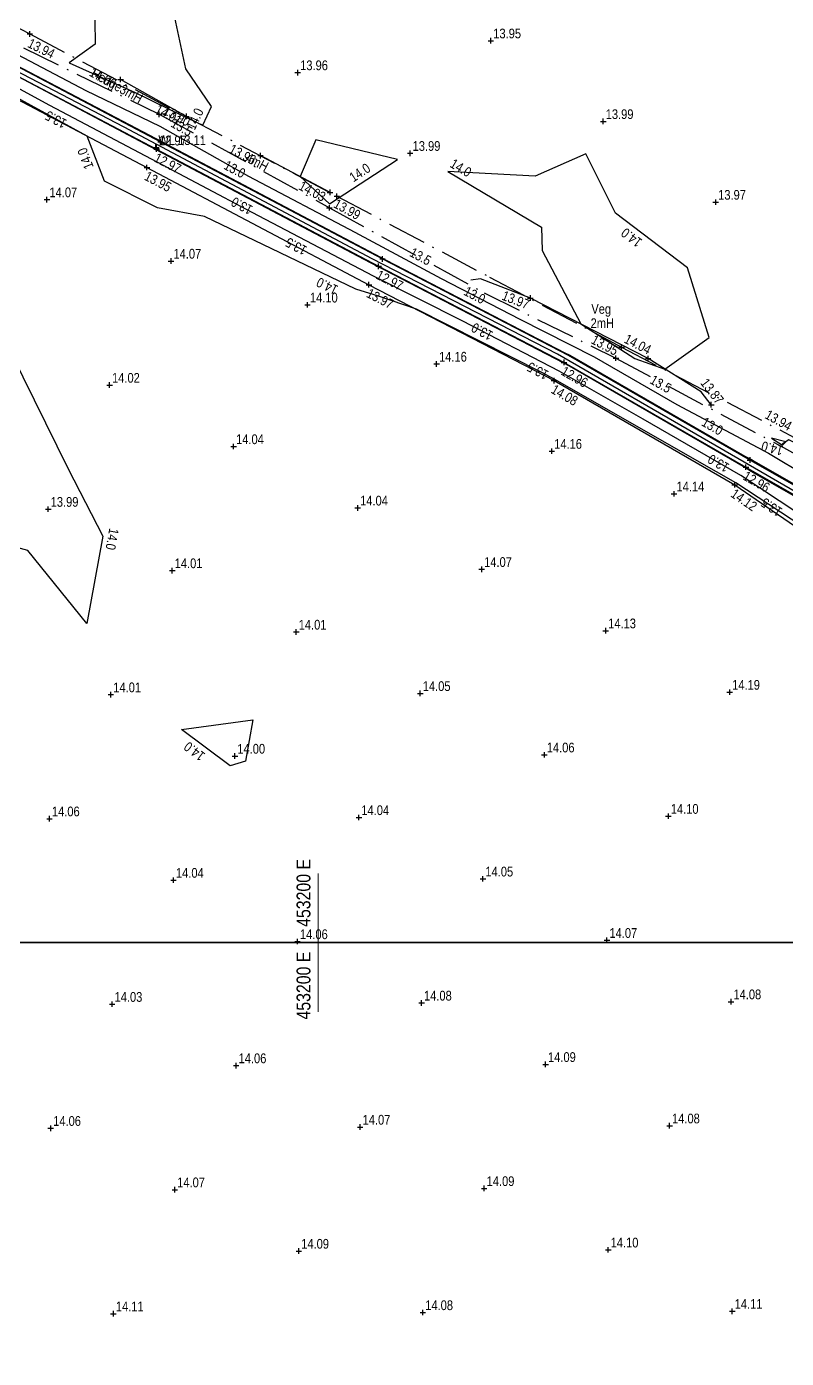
# Model space of a CAD drawing. Extents: x 452260 to 454003, y 451265 to 453203.
# Drawn here: x 453178.9 to 453233.8, y 452282.7 to 452378.9 of the extents above; entities that cross this region are included whole.
import ezdxf
from ezdxf.enums import TextEntityAlignment as Align

# ---------------------------------------------------------------- set-up
doc = ezdxf.new("R2010")
doc.units = 0
doc.header["$LTSCALE"] = 0.7
doc.header["$MEASUREMENT"] = 0
doc.header["$PDMODE"] = 2
doc.header["$PDSIZE"] = 0.2
doc.linetypes.add('Dash-Dot', pattern=[6, 4, -1, 0, -1])
doc.linetypes.add('DASHED', pattern=[5442.857143, 3628.571429, -1814.285714])
for name, color, linetype, lineweight in [('Border', 7, 'Continuous', 25), ('FPS_Bottom of Bank', 7, 'DASHED', 25), ('FPS_Contours-Minor', 184, 'Continuous', 25), ('FPS_Fence', 42, 'Dash-Dot', 25), ('FPS_Grid', 7, 'Continuous', 13), ('FPS_Hedge', 86, 'Continuous', 25), ('FPS_Levels', 7, 'Continuous', 25), ('FPS_Spot Levels', 7, 'Continuous', 25), ('FPS_Text', 7, 'Continuous', 25), ('FPS_Top of Bank', 7, 'DASHED', 25), ('FPS_Vegetation', 3, 'Continuous', 25), ('FPS_Water Levels', 7, 'Continuous', 25)]:
    doc.layers.add(name, color=color, linetype=linetype, lineweight=lineweight)
doc.styles.add('Default', font='ARIALN.TTF')
doc.styles.get("Standard").update_dxf_attribs({"font": 'ARIALN.TTF'})

msp = doc.modelspace()

# ---------------------------------------------------------------- linework, layer by layer
at = {"layer": 'Border'}
for points in [[(453025.886, 452726.867), (453564.511, 452726.867), (453564.511, 452312.76), (453025.886, 452312.76)], [(452893.52, 452312.76), (453432.146, 452312.76), (453432.146, 451898.652), (452893.52, 451898.652)]]:
    msp.add_lwpolyline(points, close=True, dxfattribs=at)
at = {"layer": 'FPS_Bottom of Bank'}
msp.add_polyline3d([(453171.79, 452377.077, 14.146), (453187.625, 452368.753, 13.945), (453203.667, 452360.287, 13.973), (453217.043, 452353.357, 14.078), (453230.094, 452345.838, 14.123), (453240.375, 452338.767, 14.317)], dxfattribs=at)
for p in [(453188.315, 452370.17, 12.967), (453187.625, 452368.753, 13.945), (453203.667, 452360.287, 13.973), (453217.043, 452353.357, 14.078), (453230.094, 452345.838, 14.123)]:
    msp.add_point(p, dxfattribs=at)
at = {"layer": 'FPS_Contours-Minor', "elevation": 14, "flags": 128}
for points in [[(453189.498, 452380.255), (453183.787, 452384.629), (453183.891, 452377.664), (453182.007, 452376.319), (453186.775, 452374.159), (453190.257, 452372.459), (453191.651, 452371.817), (453192.294, 452373.16), (453190.44, 452375.888)], [(453199.829, 452370.759), (453198.686, 452368.1), (453200.819, 452366.125), (453205.726, 452369.333)], [(453216.179, 452362.76), (453218.98, 452357.449), (453222.881, 452354.967), (453225.055, 452354.196), (453228.256, 452356.47), (453226.673, 452361.506), (453221.471, 452365.457), (453219.33, 452369.745), (453215.671, 452368.131), (453209.367, 452368.472), (453216.138, 452364.448)], [(453168.012, 452336.822), (453165.765, 452336.866), (453162.44, 452341.848), (453165.81, 452343.339), (453169.8, 452349.363), (453170.536, 452351.442), (453175.549, 452357.676), (453175.861, 452357.773), (453176.09, 452357.728), (453176.358, 452357.604), (453177.004, 452356.956), (453181.934, 452346.99), (453184.442, 452342.117), (453183.282, 452335.808), (453179.006, 452341.076), (453173.527, 452342.591), (453172.172, 452337.032)], [(453233.554, 452348.706), (453233.783, 452348.936), (453232.76, 452349.197)], [(453195.269, 452328.845), (453194.743, 452325.86), (453193.625, 452325.525), (453190.116, 452328.15)]]:
    msp.add_lwpolyline(points, close=True, dxfattribs=at)
at = {"layer": 'FPS_Contours-Minor', "flags": 128}
for points, elevation in [([(453172.864, 452378.91), (453188.267, 452370.842), (453188.599, 452370.683), (453188.998, 452370.458), (453204.509, 452362.275), (453204.918, 452362.057), (453217.814, 452355.377), (453218.179, 452355.193), (453230.831, 452347.906), (453231.299, 452347.658), (453231.499, 452347.538), (453242.196, 452341.415)], 13), ([(453234.667, 452343.792), (453230.529, 452346.516), (453223.469, 452350.585), (453217.417, 452354.04), (453210.457, 452357.647), (453203.993, 452360.912), (453195.227, 452365.512), (453187.943, 452369.358), (453180.608, 452373.228), (453172.181, 452377.815)], 13.5), ([(453241.861, 452340.744), (453231.171, 452346.868), (453230.879, 452347.061), (453218.152, 452354.396), (453217.74, 452354.631), (453204.761, 452361.358), (453204.338, 452361.571), (453203.765, 452361.872), (453188.3, 452370.036), (453172.725, 452378.255)], 13), ([(453175.955, 452378.108), (453183.198, 452374.314), (453188.549, 452371.749), (453194.971, 452368.123), (453202.636, 452364.079), (453208.883, 452360.734), (453214.56, 452357.793), (453219.936, 452355.082), (453225.917, 452351.637), (453232.541, 452348.124), (453235.359, 452346.43)], 13.5), ([(453238.162, 452340.715), (453230.18, 452345.972), (453228.787, 452346.775), (453217.094, 452353.45), (453216.153, 452353.937), (453207.093, 452358.512), (453204.366, 452359.469), (453202.715, 452359.975), (453191.774, 452365.205), (453188.373, 452365.841), (453184.559, 452367.769), (453183.297, 452371.028), (453171.879, 452377.243)], 14)]:
    msp.add_lwpolyline(points, dxfattribs=dict(at, elevation=elevation))
at = {"layer": 'FPS_Fence'}
for points in [[(453031.352, 452450.542, 14.142), (453042.784, 452446.199, 14.072), (453054.609, 452441.345, 14.099), (453063.363, 452437.581, 14.137), (453075.606, 452431.747, 14.074), (453084.829, 452427.953, 14.117), (453092.94, 452424.42, 13.987), (453103.303, 452419.13, 13.964), (453116.126, 452412.389, 14.039), (453125.583, 452407.108, 14.05), (453136.505, 452400.801, 14.054), (453147.463, 452394.64, 14.081), (453161.482, 452387.231, 14.038), (453168.326, 452383.197, 13.929), (453178.698, 452377.396, 13.944), (453188.509, 452372.595, 13.896), (453200.806, 452365.841, 13.988), (453212.002, 452359.693, 13.893), (453221.511, 452354.982, 13.948), (453233.622, 452348.53, 13.935), (453239.52, 452345.237, 14.039), (453246.429, 452339.689, 13.941), (453247.347, 452338.932, 13.961)], [(453166.503, 452385.201, 0), (453179.156, 452378.397, 0), (453201.347, 452366.682, 0), (453212.382, 452360.831, 0), (453221.926, 452355.781, 0), (453234.074, 452349.421, 0), (453240.18, 452346.116, 0), (453248.052, 452339.641, 0), (453253.426, 452334.572, 0), (453259.61, 452333.458, 0), (453269.412, 452331.695, 0), (453276.595, 452327.238, 0), (453284.538, 452322.316, 0), (453292.039, 452317.643, 0), (453300.032, 452326.943, 0), (453301.136, 452328.932, 0), (453306.772, 452334.972, 0), (453312.023, 452340.845, 0), (453318.811, 452347.872, 0), (453323.113, 452352.129, 0), (453329.855, 452360.66, 0), (453336.242, 452368.766, 0), (453339.414, 452374.598, 0)]]:
    msp.add_polyline3d(points, dxfattribs=at)
for p in [(453179.156, 452378.397), (453188.509, 452372.595, 13.896), (453201.347, 452366.682), (453200.806, 452365.841, 13.988), (453221.926, 452355.781), (453221.511, 452354.982, 13.948)]:
    msp.add_point(p, dxfattribs=at)
at = {"layer": 'FPS_Grid'}
for p, q in [((453200, 452312.76), (453200, 452317.76)), ((453200, 452307.76), (453200, 452312.76))]:
    msp.add_line(p, q, dxfattribs=at)
at = {"layer": 'FPS_Hedge', "flags": 128}
msp.add_lwpolyline([(453241.962, 452340.998), (453228.205, 452348.971), (453217.295, 452355.274), (453203.905, 452362.145), (453185.976, 452371.665), (453171.295, 452379.307)], dxfattribs=at)
at = {"layer": 'FPS_Spot Levels'}
for p in [(453212.473, 452377.909, 13.947), (453198.519, 452375.61, 13.957), (453220.599, 452372.081, 13.992), (453206.645, 452369.782, 13.994), (453180.399, 452366.433, 14.074), (453228.725, 452366.253, 13.974), (453189.361, 452361.997, 14.072), (453199.225, 452358.831, 14.099), (453208.556, 452354.559, 14.161), (453184.925, 452353.035, 14.017), (453193.888, 452348.599, 14.035), (453216.876, 452348.263, 14.156), (453225.713, 452345.182, 14.142), (453180.49, 452344.073, 13.992), (453202.85, 452344.163, 14.037), (453189.452, 452339.637, 14.01), (453211.812, 452339.728, 14.072), (453220.775, 452335.292, 14.126), (453198.414, 452335.201, 14.009), (453185.016, 452330.674, 14.005), (453207.377, 452330.765, 14.047), (453229.737, 452330.856, 14.192), (453193.978, 452326.239, 13.996), (453216.339, 452326.329, 14.058), (453202.941, 452321.803, 14.041), (453225.301, 452321.894, 14.099), (453180.58, 452321.712, 14.059), (453189.543, 452317.276, 14.044), (453211.903, 452317.367, 14.055), (453198.505, 452312.841, 14.063), (453220.866, 452312.931, 14.074), (453207.467, 452308.405, 14.083), (453229.828, 452308.495, 14.076), (453185.107, 452308.314, 14.035), (453194.069, 452303.878, 14.063), (453216.43, 452303.969, 14.091), (453180.671, 452299.352, 14.062), (453203.032, 452299.442, 14.068), (453225.392, 452299.533, 14.083), (453189.633, 452294.916, 14.074), (453211.994, 452295.007, 14.089), (453198.596, 452290.48, 14.086), (453220.956, 452290.571, 14.103), (453185.198, 452285.953, 14.111), (453207.558, 452286.044, 14.082), (453229.919, 452286.135, 14.108)]:
    msp.add_point(p, dxfattribs=at)
at = {"layer": 'FPS_Top of Bank'}
for points in [[(453029.499, 452449.17, 13.22), (453046.577, 452442.764, 13.247), (453061.851, 452435.793, 13.195), (453094.293, 452421.848, 13.128), (453104.179, 452416.474, 13.205), (453129.534, 452402.449, 13.036), (453142.628, 452395.24, 13.02), (453156.691, 452386.805, 13.003), (453172.492, 452378.403, 12.985), (453188.323, 452370.081, 12.967), (453204.362, 452361.617, 12.965), (453217.763, 452354.674, 12.963), (453230.905, 452347.102, 12.962), (453241.905, 452340.803, 12.961), (453246.381, 452335.411, 12.953), (453250.319, 452330.746, 12.947), (453253.521, 452329.728, 12.943), (453262.033, 452329.783, 12.935), (453264.372, 452329.453, 12.886), (453268.298, 452328.499, 12.909), (453272.24, 452326.262, 12.854), (453280.447, 452320.572, 12.878), (453292.549, 452312.397, 12.592)], [(453029.702, 452449.735, 13.22), (453046.808, 452443.318, 13.247), (453062.094, 452436.342, 13.195), (453094.556, 452422.389, 13.128), (453104.468, 452417, 13.205), (453129.825, 452402.974, 13.036), (453142.927, 452395.76, 13.02), (453156.987, 452387.327, 13.003), (453172.772, 452378.934, 12.985), (453188.603, 452370.613, 12.967), (453204.64, 452362.149, 12.965), (453218.051, 452355.201, 12.963), (453231.205, 452347.622, 12.962), (453242.298, 452341.27, 12.961), (453246.842, 452335.796, 12.953), (453250.666, 452331.265, 12.947), (453253.613, 452330.329, 12.943), (453262.073, 452330.383, 12.935), (453264.485, 452330.043, 12.886), (453268.521, 452329.062, 12.909), (453272.56, 452326.77, 12.854), (453280.786, 452321.068, 12.878), (453292.92, 452312.871, 12.591)]]:
    msp.add_polyline3d(points, dxfattribs=at)
for p in [(453188.323, 452370.081, 12.967), (453188.603, 452370.613, 12.967), (453204.362, 452361.617, 12.965), (453204.64, 452362.149, 12.965), (453217.763, 452354.674, 12.963), (453230.905, 452347.102, 12.962), (453231.205, 452347.622, 12.962)]:
    msp.add_point(p, dxfattribs=at)
at = {"layer": 'FPS_Vegetation'}
for points in [[(453190.469, 452372.442, 14.013), (453185.721, 452375.11, 14.063)], [(453200.857, 452366.954, 14.034), (453195.823, 452369.612, 13.956)], [(453228.399, 452351.617, 13.867), (453227.674, 452352.554, 13.922), (453223.842, 452354.957, 14.036), (453215.328, 452359.32, 13.973), (453211.715, 452360.717, 13.869), (453211.016, 452360.61, 13.842)], [(453265.501, 452330.996, 13.789), (453265.223, 452332.219, 13.92), (453262.796, 452333.155, 14.052), (453256.364, 452334.147, 13.997), (453252.96, 452334.633, 14.079), (453249.273, 452338.451, 14.071), (453245.102, 452342.254, 14.096), (453239.473, 452346.303, 14.096), (453233.999, 452349.077, 13.98), (453233.53, 452348.77, 14.024)]]:
    msp.add_polyline3d(points, dxfattribs=at)
for p in [(453185.721, 452375.11, 14.063), (453190.469, 452372.442, 14.013), (453195.823, 452369.612, 13.956), (453200.857, 452366.954, 14.034), (453215.328, 452359.32, 13.973), (453223.842, 452354.957, 14.036), (453228.399, 452351.617, 13.867)]:
    msp.add_point(p, dxfattribs=at)
at = {"layer": 'FPS_Water Levels'}
msp.add_point((453188.274, 452370.206, 13.114), dxfattribs=at)

# ---------------------------------------------------------------- texts
at = {"layer": 'FPS_Contours-Minor', "style": 'Default'}
for s, rotation, p in [('14.0', 64.41937, (453191.405, 452372.114, 14)), ('13.5', 152.18124, (453181.196, 452372.522, 13.5)), ('13.5', 330.54401, (453189.965, 452371.352, 13.5)), ('14.0', 111.1715, (453183.505, 452369.523, 14)), ('13.0', 332.1871, (453193.802, 452368.319, 13)), ('14.0', 329.27346, (453210.126, 452368.429, 14)), ('14.0', 33.17515, (453203.193, 452368.095, 14)), ('13.0', 152.16944, (453194.644, 452366.291, 13)), ('14.0', 142.7845, (453222.853, 452363.968, 14)), ('13.5', 152.31013, (453198.566, 452363.364, 13.5)), ('13.5', 331.82924, (453207.229, 452362.017, 13.5)), ('14.0', 154.4543, (453200.797, 452360.504, 14)), ('13.0', 332.6189, (453211.147, 452359.224, 13)), ('13.0', 152.60322, (453212.002, 452357.21, 13)), ('13.5', 152.60322, (453216.022, 452354.369, 13.5)), ('13.5', 330.06026, (453224.58, 452352.811, 13.5)), ('13.0', 330.06026, (453228.31, 452349.762, 13)), ('14.0', 165.68671, (453232.89, 452348.803, 14)), ('13.0', 150.04333, (453229.095, 452347.685, 13)), ('13.5', 146.63263, (453232.949, 452344.503, 13.5)), ('14.0', 259.58079, (453184.77, 452341.969, 14)), ('14.0', 143.19832, (453191.26, 452326.857, 14))]:
    msp.add_text(s, height=0.7, rotation=rotation, dxfattribs=at).set_placement(p, align=Align.CENTER)
at = {"layer": 'FPS_Grid'}
for p in [(453199.434, 452313.9), (453199.434, 452307.206)]:
    msp.add_text('453200 E', height=1, rotation=90, dxfattribs=at).set_placement(p)
at = {"layer": 'FPS_Levels', "style": 'Default'}
for s, rotation, p in [('13.94', 333.92129, (453178.932, 452377.477, 13.944)), ('13.90', 331.22435, (453188.747, 452372.664, 13.896)), ('13.99', 331.22679, (453201.044, 452365.91, 13.988)), ('13.95', 331.95199, (453219.66, 452356.086, 13.948)), ('13.94', 330.82366, (453232.217, 452350.676, 13.935))]:
    msp.add_text(s, height=0.7, rotation=rotation, dxfattribs=at).set_placement(p)
for s, rotation, p in [('14.06', 330.66648, (453185.483, 452375.044, 14.063)), ('14.01', 330.66648, (453190.231, 452372.375, 14.013)), ('13.96', 332.16202, (453195.586, 452369.539, 13.956)), ('14.03', 332.16202, (453200.621, 452366.881, 14.034)), ('13.97', 338.86119, (453215.332, 452359.152, 13.973)), ('14.04', 332.86368, (453224.143, 452355.841, 14.036)), ('13.87', 307.75645, (453229.36, 452352.014, 13.867))]:
    msp.add_text(s, height=0.7, rotation=rotation, dxfattribs=at).set_placement(p, align=Align.TOP_RIGHT)
msp.add_text('12.97', height=0.7, dxfattribs=at).set_placement((453188.49, 452370.345, 12.967))
for s, rotation, p in [('12.97', 332.17854, (453188.396, 452369.845, 12.967)), ('13.95', 332.17854, (453187.698, 452368.517, 13.945)), ('12.97', 332.61121, (453204.437, 452361.381, 12.965)), ('13.97', 332.61121, (453203.742, 452360.052, 13.973)), ('12.96', 330.051, (453217.827, 452354.435, 12.963)), ('14.08', 330.051, (453217.107, 452353.118, 14.078)), ('12.96', 330.20232, (453230.97, 452346.863, 12.962)), ('14.12', 325.48168, (453230.139, 452345.595, 14.123))]:
    msp.add_text(s, height=0.7, rotation=rotation, dxfattribs=at).set_placement(p, align=Align.TOP_LEFT)
at = {"layer": 'FPS_Spot Levels', "style": 'Default'}
for s, p in [('13.95', (453212.648, 452378.084, 13.947)), ('13.96', (453198.694, 452375.785, 13.957)), ('13.99', (453220.774, 452372.256, 13.992)), ('13.99', (453206.82, 452369.957, 13.994)), ('14.07', (453180.574, 452366.608, 14.074)), ('13.97', (453228.9, 452366.428, 13.974)), ('14.07', (453189.536, 452362.172, 14.072)), ('14.10', (453199.4, 452359.006, 14.099)), ('14.16', (453208.731, 452354.734, 14.161)), ('14.02', (453185.1, 452353.21, 14.017)), ('14.04', (453194.063, 452348.774, 14.035)), ('14.16', (453217.051, 452348.438, 14.156)), ('14.14', (453225.888, 452345.357, 14.142)), ('13.99', (453180.665, 452344.248, 13.992)), ('14.04', (453203.025, 452344.338, 14.037)), ('14.01', (453189.627, 452339.812, 14.01)), ('14.07', (453211.987, 452339.903, 14.072)), ('14.01', (453198.589, 452335.376, 14.009)), ('14.13', (453220.95, 452335.467, 14.126)), ('14.05', (453207.552, 452330.94, 14.047)), ('14.19', (453229.912, 452331.031, 14.192)), ('14.01', (453185.191, 452330.849, 14.005)), ('14.00', (453194.153, 452326.414, 13.996)), ('14.06', (453216.514, 452326.504, 14.058)), ('14.06', (453180.755, 452321.887, 14.059)), ('14.04', (453203.116, 452321.978, 14.041)), ('14.10', (453225.476, 452322.069, 14.099)), ('14.04', (453189.718, 452317.451, 14.044)), ('14.05', (453212.078, 452317.542, 14.055)), ('14.06', (453198.68, 452313.016, 14.063)), ('14.07', (453221.041, 452313.106, 14.074)), ('14.03', (453185.282, 452308.489, 14.035)), ('14.08', (453207.642, 452308.58, 14.083)), ('14.08', (453230.003, 452308.67, 14.076)), ('14.06', (453194.244, 452304.053, 14.063)), ('14.09', (453216.605, 452304.144, 14.091)), ('14.06', (453180.846, 452299.527, 14.062)), ('14.07', (453203.207, 452299.617, 14.068)), ('14.08', (453225.567, 452299.708, 14.083)), ('14.07', (453189.808, 452295.091, 14.074)), ('14.09', (453212.169, 452295.182, 14.089)), ('14.09', (453198.771, 452290.655, 14.086)), ('14.10', (453221.131, 452290.746, 14.103)), ('14.11', (453185.373, 452286.128, 14.111)), ('14.08', (453207.733, 452286.219, 14.082)), ('14.11', (453230.094, 452286.31, 14.108))]:
    msp.add_text(s, height=0.7, dxfattribs=at).set_placement(p)
at = {"layer": 'FPS_Text', "style": 'Default'}
for s, rotation, p in [('Hedge3mH', 330.66648, (453185.635, 452374.958, 14.063)), ('4mH', 332.16202, (453195.741, 452369.457, 13.956))]:
    msp.add_text(s, height=0.7, rotation=rotation, dxfattribs=at).set_placement(p, align=Align.TOP_CENTER)
for s, p in [('Veg', (453220.448, 452358.887, 13.842)), ('2mH', (453220.527, 452357.857, 13.842))]:
    msp.add_text(s, height=0.7, dxfattribs=at).set_placement(p, align=Align.TOP_CENTER)
at = {"layer": 'FPS_Water Levels', "style": 'Default'}
msp.add_text('WL 13.11', height=0.7, dxfattribs=at).set_placement((453188.449, 452370.381, 13.114))

doc.saveas('drawing.dxf')
